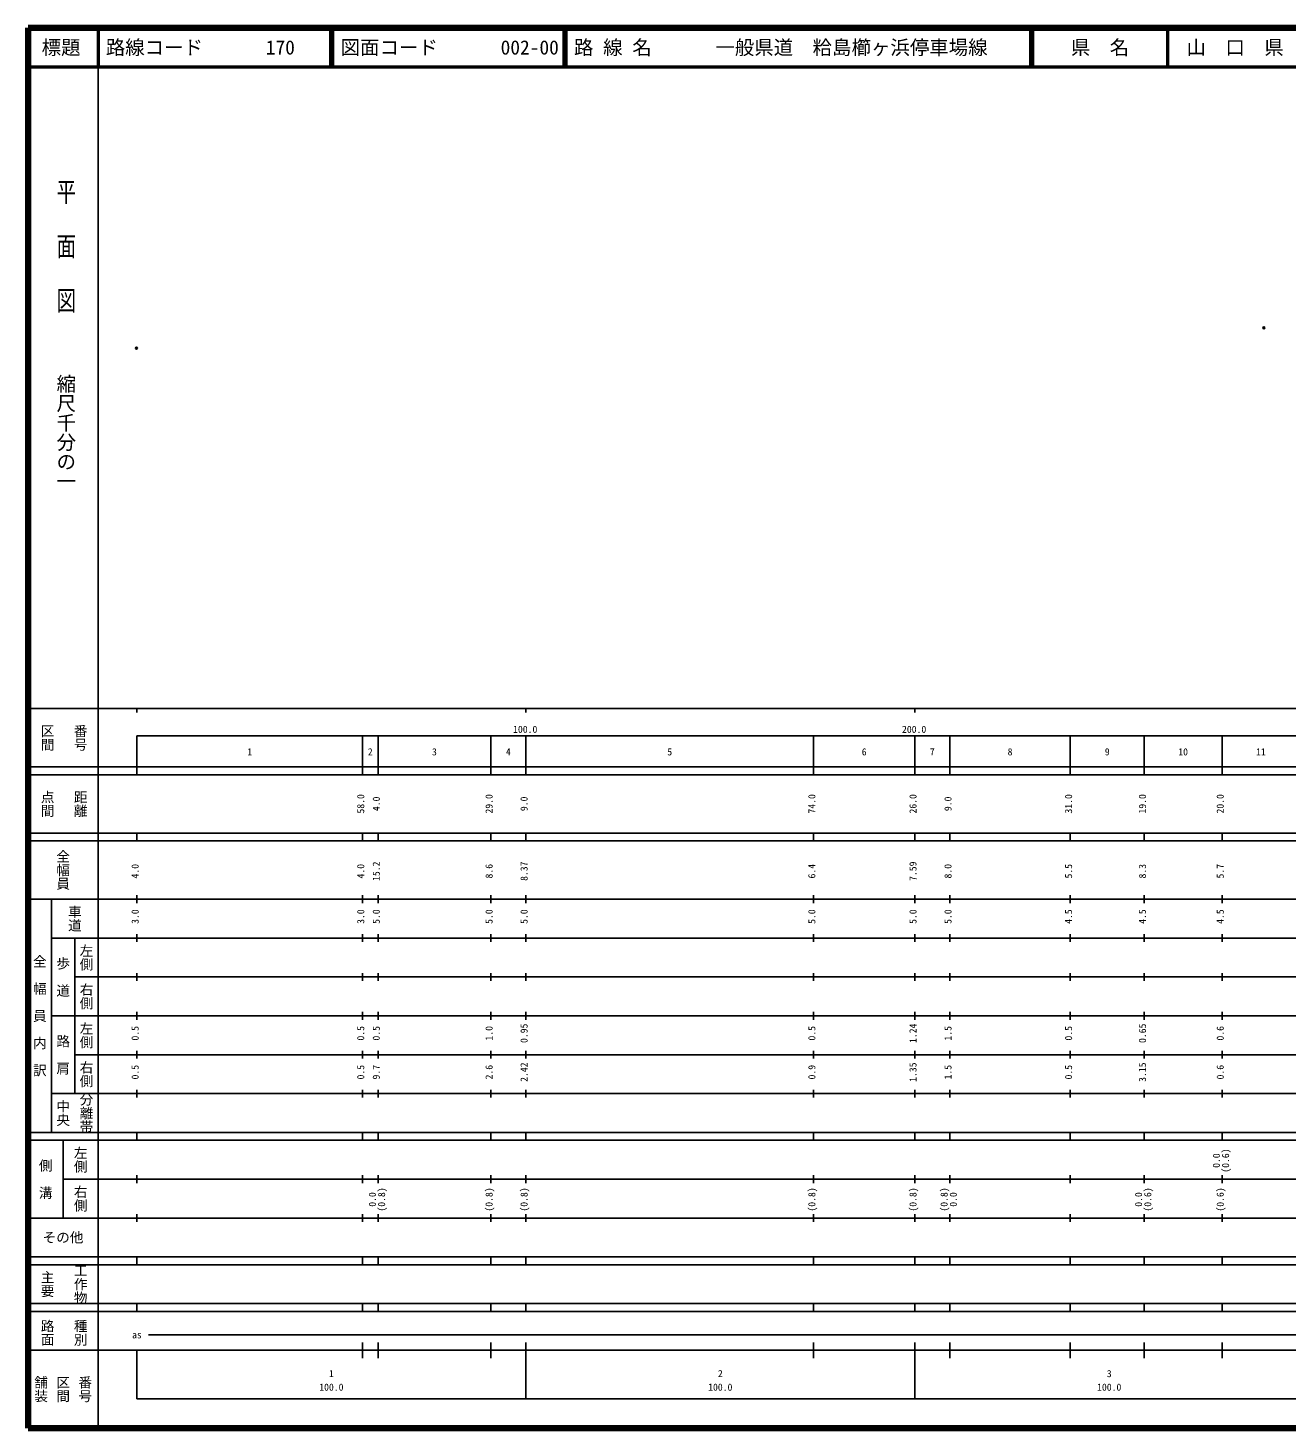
# Model space of a CAD drawing. Units: millimetres on the paper. Extents: x 40 to 680, y 20 to 380.
# Drawn here: x 40 to 363.7, y 20 to 380 of the extents above; entities that cross this region are included whole.
import ezdxf
from ezdxf.enums import TextEntityAlignment as Align

# ---------------------------------------------------------------- set-up
doc = ezdxf.new("R2010")
doc.units = ezdxf.units.MM
doc.header["$PDMODE"] = 32
doc.header["$PDSIZE"] = 0.5
doc.layers.add('M-OTRS', color=6, linetype='Continuous')
doc.layers.add('M-TTL-TXT', color=7, linetype='Continuous')
for name, color, linetype, lineweight in [('M-TTL', 2, 'Continuous', 140), ('M-TTL-BAND', 7, 'Continuous', 25), ('M-TTL-LINE', 7, 'Continuous', 50)]:
    doc.layers.add(name, color=color, linetype=linetype, lineweight=lineweight)
doc.styles.add('@ＭＳ ゴシック', font='')
doc.styles.add('ＭＳ ゴシック', font='')
doc.styles.get('@ＭＳ ゴシック').set_extended_font_data('@MS Gothic')
doc.styles.get('ＭＳ ゴシック').set_extended_font_data('MS Gothic')

msp = doc.modelspace()

# ---------------------------------------------------------------- linework, layer by layer
at = {"layer": 'M-OTRS'}
for p in [(357.762, 302.933), (67.872, 297.66)]:
    msp.add_point(p, dxfattribs=at)
at = {"layer": 'M-TTL'}
for p, q in [((40, 380), (40, 20)), ((680, 380), (40, 380)), ((40, 20), (680, 20))]:
    msp.add_line(p, q, dxfattribs=at)
at = {"layer": 'M-TTL-BAND'}
for p, q in [((58, 370), (58, 20)), ((40, 205), (579, 205)), ((68, 205), (68, 204)), ((168, 205), (168, 204)), ((268, 205), (268, 204)), ((68, 198), (579, 198)), ((68, 198), (68, 188)), ((126, 188), (126, 198)), ((130, 188), (130, 198)), ((159, 188), (159, 198)), ((168, 188), (168, 198)), ((242, 188), (242, 198)), ((268, 188), (268, 198)), ((277, 188), (277, 198)), ((308, 188), (308, 198)), ((327, 188), (327, 198)), ((347, 188), (347, 198)), ((40, 190), (579, 190)), ((40, 188), (579, 188)), ((40, 173), (579, 173)), ((68, 171), (68, 173)), ((126, 171), (126, 173)), ((130, 171), (130, 173)), ((159, 171), (159, 173)), ((168, 171), (168, 173)), ((242, 171), (242, 173)), ((268, 171), (268, 173)), ((277, 171), (277, 173)), ((308, 171), (308, 173)), ((327, 171), (327, 173)), ((347, 171), (347, 173)), ((40, 171), (579, 171)), ((40, 156), (579, 156)), ((46, 96), (46, 156)), ((68, 155), (68, 157)), ((126, 155), (126, 157)), ((130, 155), (130, 157)), ((159, 155), (159, 157)), ((168, 155), (168, 157)), ((242, 155), (242, 157)), ((268, 155), (268, 157)), ((277, 155), (277, 157)), ((308, 155), (308, 157)), ((327, 155), (327, 157)), ((347, 155), (347, 157)), ((46, 146), (579, 146)), ((52, 146), (52, 106)), ((68, 145), (68, 147)), ((126, 145), (126, 147)), ((130, 145), (130, 147)), ((159, 145), (159, 147)), ((168, 145), (168, 147)), ((242, 145), (242, 147)), ((268, 145), (268, 147)), ((277, 145), (277, 147)), ((308, 145), (308, 147)), ((327, 145), (327, 147)), ((347, 145), (347, 147)), ((68, 135), (68, 137)), ((126, 135), (126, 137)), ((130, 135), (130, 137)), ((159, 135), (159, 137)), ((168, 135), (168, 137)), ((242, 135), (242, 137)), ((268, 135), (268, 137)), ((277, 135), (277, 137)), ((308, 135), (308, 137)), ((327, 135), (327, 137)), ((347, 135), (347, 137)), ((52, 136), (579, 136)), ((46, 126), (579, 126)), ((68, 125), (68, 127)), ((126, 125), (126, 127)), ((130, 125), (130, 127)), ((159, 125), (159, 127)), ((168, 125), (168, 127)), ((242, 125), (242, 127)), ((268, 125), (268, 127)), ((277, 125), (277, 127)), ((308, 125), (308, 127)), ((327, 125), (327, 127)), ((347, 125), (347, 127)), ((52, 116), (579, 116)), ((68, 115), (68, 117)), ((126, 115), (126, 117)), ((130, 115), (130, 117)), ((159, 115), (159, 117)), ((168, 115), (168, 117)), ((242, 115), (242, 117)), ((268, 115), (268, 117)), ((277, 115), (277, 117)), ((308, 115), (308, 117)), ((327, 115), (327, 117)), ((347, 115), (347, 117)), ((46, 106), (579, 106)), ((68, 105), (68, 107)), ((126, 105), (126, 107)), ((130, 105), (130, 107)), ((159, 105), (159, 107)), ((168, 105), (168, 107)), ((242, 105), (242, 107)), ((268, 105), (268, 107)), ((277, 105), (277, 107)), ((308, 105), (308, 107)), ((327, 105), (327, 107)), ((347, 105), (347, 107)), ((40, 96), (579, 96)), ((40, 94), (579, 94)), ((49, 94), (49, 74)), ((68, 94), (68, 96)), ((126, 94), (126, 96)), ((130, 94), (130, 96)), ((159, 94), (159, 96)), ((168, 94), (168, 96)), ((242, 94), (242, 96)), ((268, 94), (268, 96)), ((277, 94), (277, 96)), ((308, 94), (308, 96)), ((327, 94), (327, 96)), ((347, 94), (347, 96)), ((49, 84), (579, 84)), ((68, 83), (68, 85)), ((126, 83), (126, 85)), ((130, 83), (130, 85)), ((159, 83), (159, 85)), ((168, 83), (168, 85)), ((242, 83), (242, 85)), ((268, 83), (268, 85)), ((277, 83), (277, 85)), ((308, 83), (308, 85)), ((327, 83), (327, 85)), ((347, 83), (347, 85)), ((40, 74), (579, 74)), ((68, 73), (68, 75)), ((126, 73), (126, 75)), ((130, 73), (130, 75)), ((159, 73), (159, 75)), ((168, 73), (168, 75)), ((242, 73), (242, 75)), ((268, 73), (268, 75)), ((277, 73), (277, 75)), ((308, 73), (308, 75)), ((327, 73), (327, 75)), ((347, 73), (347, 75)), ((40, 64), (579, 64)), ((40, 62), (579, 62)), ((68, 62), (68, 64)), ((126, 62), (126, 64)), ((130, 62), (130, 64)), ((159, 62), (159, 64)), ((168, 62), (168, 64)), ((242, 62), (242, 64)), ((268, 62), (268, 64)), ((277, 62), (277, 64)), ((308, 62), (308, 64)), ((327, 62), (327, 64)), ((347, 62), (347, 64)), ((40, 52), (579, 52)), ((68, 50), (68, 52)), ((126, 50), (126, 52)), ((130, 50), (130, 52)), ((159, 50), (159, 52)), ((168, 50), (168, 52)), ((242, 50), (242, 52)), ((268, 50), (268, 52)), ((277, 50), (277, 52)), ((308, 50), (308, 52)), ((327, 50), (327, 52)), ((347, 50), (347, 52)), ((40, 50), (579, 50)), ((71, 44), (565, 44)), ((40, 40), (579, 40)), ((68, 40), (68, 27.5)), ((126, 38), (126, 42)), ((130, 38), (130, 42)), ((159, 38), (159, 42)), ((168, 27.5), (168, 42)), ((242, 38), (242, 42)), ((268, 27.5), (268, 42)), ((277, 38), (277, 42)), ((308, 38), (308, 42)), ((327, 38), (327, 42)), ((347, 38), (347, 42)), ((68, 27.5), (579, 27.5))]:
    msp.add_line(p, q, dxfattribs=at)
at = {"layer": 'M-TTL-LINE'}
for p, q in [((58, 380), (58, 370)), ((117.75, 380), (117.75, 370)), ((118.25, 380), (118.25, 370)), ((177.75, 380), (177.75, 370)), ((178.25, 380), (178.25, 370)), ((297.75, 380), (297.75, 370)), ((298.25, 380), (298.25, 370)), ((333, 380), (333, 370)), ((40, 370), (680, 370))]:
    msp.add_line(p, q, dxfattribs=at)

# ---------------------------------------------------------------- texts
at = {"layer": 'M-TTL-BAND', "style": '@ＭＳ ゴシック', "width": 1.4}
msp.add_text('平  面  図', height=3.666, rotation=270, dxfattribs=at).set_placement((49.777, 306.475), align=Align.MIDDLE_RIGHT)
at = {"layer": 'M-TTL-BAND', "style": '@ＭＳ ゴシック'}
msp.add_text('縮尺千分の一', height=3.666, rotation=270, dxfattribs=at).set_placement((49.777, 261.03), align=Align.MIDDLE_RIGHT)
for s, p in [('区間', (45, 197.5)), ('番号', (53.5, 197.5)), ('点間', (45, 180.5)), ('距離', (53.5, 180.5)), ('全幅員', (49, 163.5)), ('車道', (52, 151)), ('左側', (55, 141)), ('全\u3000幅\u3000員\u3000内\u3000訳', (43, 126)), ('歩\u3000道', (49, 136)), ('右側', (55, 131)), ('左側', (55, 121)), ('路\u3000肩', (49, 116)), ('右側', (55, 111)), ('分離帯', (55, 101)), ('中央', (49, 101)), ('左側', (53.5, 89)), ('側\u3000溝', (44.5, 84)), ('右側', (53.5, 79)), ('工作物', (53.5, 57)), ('主要', (45, 57)), ('路面', (45, 44.5)), ('種別', (53.5, 44.5)), ('舗装', (43.333, 30)), ('区間', (49, 30)), ('番号', (54.667, 30))]:
    msp.add_text(s, height=2.566, rotation=270, dxfattribs=at).set_placement(p, align=Align.MIDDLE_CENTER)
at = {"layer": 'M-TTL-BAND', "style": 'ＭＳ ゴシック'}
for s, p in [('100.0', (167.844, 198.195)), ('200.0', (267.844, 198.195)), ('1', (97, 192.405)), ('2', (128, 192.405)), ('3', (144.5, 192.405)), ('4', (163.5, 192.405)), ('5', (205, 192.405)), ('6', (255, 192.405)), ('7', (272.5, 192.405)), ('8', (292.5, 192.405)), ('9', (317.5, 192.405)), ('10', (337, 192.405)), ('11', (357, 192.405)), ('as', (68, 42.5)), ('1', (118, 32.523)), ('2', (218, 32.523)), ('3', (318, 32.523)), ('100.0', (118, 29.033)), ('100.0', (218, 29.033)), ('100.0', (318, 29.033))]:
    msp.add_text(s, height=1.833, dxfattribs=at).set_placement(p, align=Align.BOTTOM_CENTER)
for s, p in [('58.0', (127, 180.5)), ('4.0', (131, 180.5)), ('29.0', (160, 180.5)), ('9.0', (169, 180.5)), ('74.0', (243, 180.5)), ('26.0', (269, 180.5)), ('9.0', (278, 180.5)), ('31.0', (309, 180.5)), ('19.0', (328, 180.5)), ('20.0', (348, 180.5)), ('4.0', (69, 163.174)), ('4.0', (127, 163.174)), ('15.2', (131, 163.174)), ('8.6', (160, 163.174)), ('8.37', (169, 163.174)), ('6.4', (243, 163.174)), ('7.59', (269, 163.174)), ('8.0', (278, 163.174)), ('5.5', (309, 163.174)), ('8.3', (328, 163.174)), ('5.7', (348, 163.174)), ('3.0', (69, 151.5)), ('3.0', (127, 151.5)), ('5.0', (131, 151.5)), ('5.0', (160, 151.5)), ('5.0', (169, 151.5)), ('5.0', (243, 151.5)), ('5.0', (269, 151.5)), ('5.0', (278, 151.5)), ('4.5', (309, 151.5)), ('4.5', (328, 151.5)), ('4.5', (348, 151.5)), ('0.5', (69, 121.5)), ('0.5', (127, 121.5)), ('0.5', (131, 121.5)), ('1.0', (160, 121.5)), ('0.95', (169, 121.5)), ('0.5', (243, 121.5)), ('1.24', (269, 121.5)), ('1.5', (278, 121.5)), ('0.5', (309, 121.5)), ('0.65', (328, 121.5)), ('0.6', (348, 121.5)), ('0.5', (69, 111.5)), ('0.5', (127, 111.5)), ('9.7', (131, 111.5)), ('2.6', (160, 111.5)), ('2.42', (169, 111.5)), ('0.9', (243, 111.5)), ('1.35', (269, 111.5)), ('1.5', (278, 111.5)), ('0.5', (309, 111.5)), ('3.15', (328, 111.5)), ('0.6', (348, 111.5)), ('0.0', (347, 88.764)), ('(0.6)', (349.37, 88.764)), ('0.0', (130, 78.764)), ('(0.8)', (132.37, 78.764)), ('(0.8)', (160, 78.764)), ('(0.8)', (169, 78.764)), ('(0.8)', (243, 78.764)), ('(0.8)', (269, 78.764)), ('(0.8)', (277, 78.764)), ('0.0', (279.37, 78.764)), ('0.0', (327, 78.764)), ('(0.6)', (329.37, 78.764)), ('(0.6)', (348, 78.764))]:
    msp.add_text(s, height=1.833, rotation=90, dxfattribs=at).set_placement(p, align=Align.BOTTOM_CENTER)
msp.add_text('その他', height=2.566, dxfattribs=at).set_placement((49, 69), align=Align.MIDDLE_CENTER)
at = {"layer": 'M-TTL-TXT', "style": 'ＭＳ ゴシック'}
for s, p in [('標題', (48.5, 375)), ('県\u3000名', (315.625, 375)), ('山\u3000口\u3000県', (350.375, 375))]:
    msp.add_text(s, height=3.666, dxfattribs=at).set_placement(p, align=Align.MIDDLE_CENTER)
for s, p in [('路線コード', (60, 375)), ('170', (101.142, 375)), ('図面コード', (120.38, 375)), ('002-00', (161.521, 375)), ('路 線 名', (180.38, 375)), ('一般県道\u3000粭島櫛ヶ浜停車場線', (216.734, 375))]:
    msp.add_text(s, height=3.666, dxfattribs=at).set_placement(p, align=Align.MIDDLE_LEFT)

doc.saveas('drawing.dxf')
